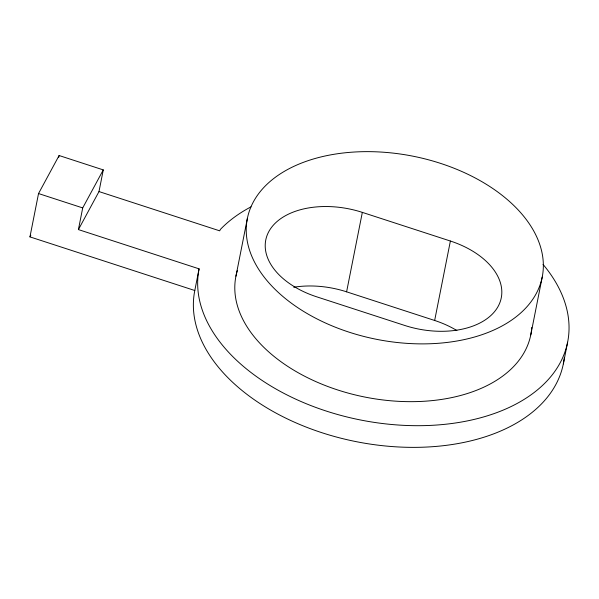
<?xml version="1.0" encoding="UTF-8"?>
<svg xmlns="http://www.w3.org/2000/svg" width="599" height="599" viewBox="0 0 599 599"><rect width="100%" height="100%" fill="white"/><g stroke="black" fill="none" stroke-linecap="round" stroke-linejoin="round"><path stroke-width="0.9" d="M564.318 357.558A187.884 116.708 11.2 0 1 361.145 442.594A187.884 116.708 11.2 0 1 194.795 290.515L29.95 236.882L38.531 193.552L59.106 155.53L103.283 169.906L98.992 191.568L78.417 229.589L199.085 268.846A187.884 116.708 11.2 0 0 421.292 425.672A187.884 116.708 11.2 0 0 543.046 264.406M58.747 157.342L59.106 155.53M78.417 229.589L82.707 207.92L103.283 169.906M194.795 290.515L199.085 268.846M235.939 276.184L247.38 218.41M456.88 330.536A75.152 46.685 11.2 0 0 434.657 320.472L346.604 291.825L362.335 212.383L450.388 241.03A75.152 46.685 11.2 0 1 498.226 306.231A75.152 46.685 11.2 0 1 404.699 325.444L316.646 296.797A75.152 46.685 11.2 0 1 268.809 231.596A75.152 46.685 11.2 0 1 362.335 212.383M434.657 320.472L450.388 241.03M530.766 334.893L542.207 277.12A150.312 93.362 11.2 0 0 337.012 153.816A150.312 93.362 11.2 0 0 305.161 312.356A150.312 93.362 11.2 0 0 542.207 277.12M563.33 363.9L567.62 342.231M29.95 236.882L30.826 235.265M98.992 191.568L219.661 230.825L220.484 229.305A187.884 116.708 11.2 0 1 251.018 206.85M38.531 193.552L82.707 207.92M531.448 330.76A150.312 93.362 11.2 0 1 363.638 396.808A150.312 93.362 11.2 0 1 237.384 270.493M531.77 327.413A150.312 93.362 11.2 0 1 531.635 329.091M293.727 287.235A75.152 46.685 11.2 0 1 346.604 291.825"/></g></svg>
